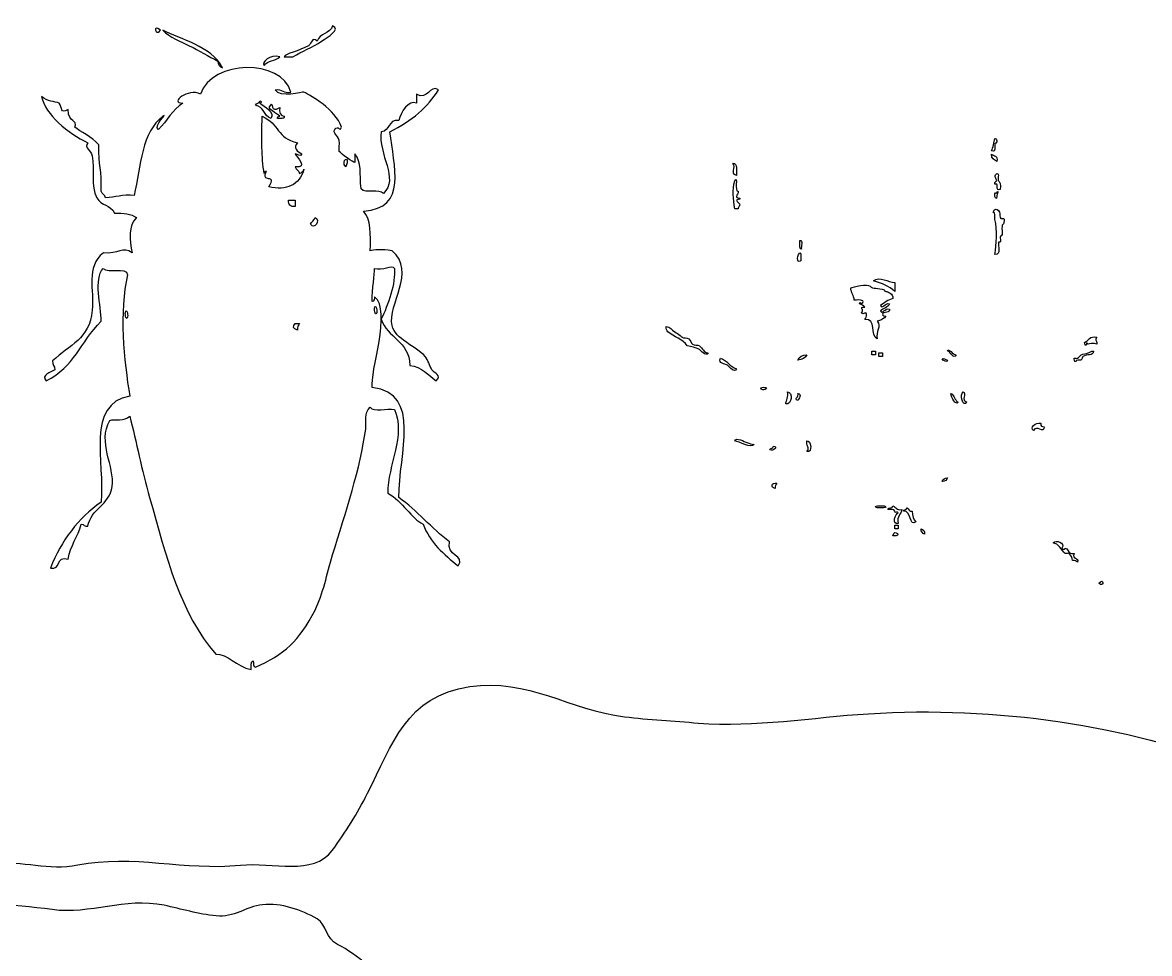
# Model space of a CAD drawing. Header units: centimetres. Extents: x -64 to 65, y -66 to 66.
# Drawn here: x 38.85 to 45.34, y -60.07 to -54.72 of the extents above; entities that cross this region are included whole.
import ezdxf

# ---------------------------------------------------------------- set-up
doc = ezdxf.new("R2010")
doc.units = ezdxf.units.CM
doc.header["$MEASUREMENT"] = 0
doc.layers.add('Layer 1', color=7, linetype='Continuous')

msp = doc.modelspace()

# ---------------------------------------------------------------- linework, layer by layer
at = {"layer": 'Layer 1'}
for points, knots in [([(39.64702, -54.76113), (39.61709, -54.80193), (39.59574, -54.71649), (39.64702, -54.76113), (39.64702, -54.76113), (39.64702, -54.76113), (39.64702, -54.76113), (39.64702, -54.76113)], [0, 0, 0, 0, 0.3333333, 0.3333333, 0.3333333, 0.3333333, 1, 1, 1, 1]), ([(39.65967, -54.76113), (39.75836, -54.81309), (39.93941, -54.85119), (40.00223, -54.97679), (40.00223, -54.97679), (39.98657, -54.97121), (39.97617, -54.96054), (39.97683, -54.93874), (39.97683, -54.93874), (39.92203, -54.91027), (39.86869, -54.87947), (39.81194, -54.84995), (39.81194, -54.84995), (39.76116, -54.82349), (39.69972, -54.80336), (39.65967, -54.76113)], [0, 0, 0, 0, 0.2, 0.2, 0.2, 0.2, 0.4, 0.4, 0.4, 0.4, 0.6, 0.6, 0.6, 0.6, 1, 1, 1, 1]), ([(40.63648, -54.73576), (40.68588, -54.75634), (40.60838, -54.79921), (40.57306, -54.82455), (40.57306, -54.82455), (40.52205, -54.86117), (40.45926, -54.88064), (40.40817, -54.91332), (40.40817, -54.91332), (40.39126, -54.91332), (40.37438, -54.91332), (40.35742, -54.91332), (40.35742, -54.91332), (40.36311, -54.89453), (40.44521, -54.88157), (40.49696, -54.84993), (40.49696, -54.84993), (40.51993, -54.83585), (40.51493, -54.79524), (40.54768, -54.82456), (40.54768, -54.82456), (40.55898, -54.77669), (40.62299, -54.78148), (40.63648, -54.73576)], [0, 0, 0, 0, 0.1428571, 0.1428571, 0.1428571, 0.1428571, 0.2857143, 0.2857143, 0.2857143, 0.2857143, 0.4285714, 0.4285714, 0.4285714, 0.4285714, 0.5714286, 0.5714286, 0.5714286, 0.5714286, 0.7142857, 0.7142857, 0.7142857, 0.7142857, 1, 1, 1, 1]), ([(40.33203, -54.91334), (40.31068, -54.93853), (40.25922, -54.93361), (40.24324, -54.96411), (40.24324, -54.96411), (40.22212, -54.94621), (40.27786, -54.89795), (40.33203, -54.91334)], [0, 0, 0, 0, 0.3333333, 0.3333333, 0.3333333, 0.3333333, 1, 1, 1, 1]), ([(40.30668, -55.10363), (40.33512, -55.15258), (40.46204, -55.11543), (40.47157, -55.1163), (40.47157, -55.1163), (40.51417, -55.14133), (40.65098, -55.21224), (40.68723, -55.31926), (40.68723, -55.31926), (40.68009, -55.34794), (40.66741, -55.30389), (40.64916, -55.33196), (40.64916, -55.33196), (40.63527, -55.35313), (40.6649, -55.36376), (40.67453, -55.39535), (40.67453, -55.39535), (40.67908, -55.41025), (40.67075, -55.45356), (40.67453, -55.45874), (40.67453, -55.45874), (40.684, -55.47192), (40.75711, -55.52364), (40.7633, -55.52219), (40.7633, -55.52219), (40.7633, -55.52219), (40.76526, -55.47372), (40.7633, -55.47144), (40.7633, -55.47144), (40.80799, -55.5228), (40.78764, -55.58193), (40.80137, -55.6744), (40.80137, -55.6744), (40.82447, -55.70205), (40.90509, -55.67215), (40.92824, -55.69977), (40.92824, -55.69977), (41.02084, -55.61373), (40.89686, -55.47662), (40.91554, -55.34459), (40.91554, -55.34459), (40.96907, -55.34311), (40.95285, -55.27199), (41.01703, -55.28114), (41.01703, -55.28114), (41.0287, -55.22936), (41.07579, -55.1597), (41.11847, -55.17965), (41.11847, -55.17965), (41.11847, -55.16274), (41.11847, -55.14584), (41.11847, -55.12893), (41.11847, -55.12893), (41.18446, -55.16698), (41.19388, -55.07165), (41.24539, -55.10356), (41.24539, -55.10356), (41.18282, -55.20513), (41.09402, -55.28078), (40.96628, -55.3446), (40.96628, -55.3446), (40.98681, -55.54211), (41.07087, -55.78632), (40.81404, -55.80124), (40.81404, -55.80124), (40.85698, -55.84709), (40.85635, -55.93655), (40.85211, -56.0296), (40.85211, -56.0296), (40.87021, -56.02748), (40.91804, -56.01753), (40.97892, -56.0296), (40.97892, -56.0296), (41.11976, -56.15337), (40.95185, -56.33562), (40.97892, -56.46092), (40.97892, -56.46092), (40.99567, -56.53818), (41.11637, -56.57972), (41.16921, -56.63848), (41.16921, -56.63848), (41.18612, -56.65727), (41.1936, -56.69256), (41.20726, -56.7146), (41.20726, -56.7146), (41.21935, -56.73413), (41.26774, -56.7473), (41.23266, -56.77802), (41.23266, -56.77802), (41.18472, -56.74556), (41.15146, -56.69854), (41.08039, -56.68925), (41.08039, -56.68925), (41.07833, -56.54754), (40.94926, -56.53283), (40.9155, -56.42287), (40.9155, -56.42287), (40.95516, -56.34678), (41.0003, -56.21377), (40.99162, -56.13111), (40.99162, -56.13111), (40.9776, -56.10576), (40.92352, -56.14654), (40.87745, -56.13111), (40.87745, -56.13111), (40.8798, -56.16516), (40.86208, -56.24906), (40.86478, -56.32137), (40.86478, -56.32137), (40.87261, -56.32727), (40.88028, -56.29806), (40.87745, -56.296), (40.87745, -56.296), (40.97886, -56.36969), (40.84895, -56.73275), (40.86478, -56.81612), (40.86478, -56.81612), (41.15249, -56.85179), (41.01707, -57.19516), (41.01702, -57.45035), (41.01702, -57.45035), (41.12434, -57.52488), (41.2039, -57.62712), (41.30875, -57.70409), (41.30875, -57.70409), (41.28666, -57.78587), (41.40186, -57.78209), (41.35952, -57.8436), (41.35952, -57.8436), (41.27657, -57.77857), (41.19704, -57.71009), (41.15653, -57.60256), (41.15653, -57.60256), (41.09319, -57.57459), (41.03781, -57.46984), (40.95354, -57.42497), (40.95354, -57.42497), (40.95261, -57.26088), (41.05919, -57.09178), (40.99161, -56.94295), (40.99161, -56.94295), (40.94891, -56.93488), (40.87379, -56.95927), (40.8521, -56.93028), (40.8521, -56.93028), (40.81609, -56.96592), (40.83284, -57.01241), (40.82673, -57.05715), (40.82673, -57.05715), (40.79609, -57.27977), (40.71259, -57.53176), (40.63644, -57.78023), (40.63644, -57.78023), (40.60294, -57.8894), (40.58196, -58.00483), (40.53497, -58.09733), (40.53497, -58.09733), (40.44448, -58.27542), (40.35609, -58.35406), (40.19241, -58.42716), (40.19241, -58.42716), (40.17757, -58.42512), (40.18177, -58.40404), (40.17974, -58.38909), (40.17974, -58.38909), (40.16254, -58.39306), (40.16926, -58.42089), (40.16704, -58.43986), (40.16704, -58.43986), (40.08322, -58.42433), (40.03014, -58.34659), (39.9641, -58.35104), (39.9641, -58.35104), (39.7622, -58.12334), (39.67734, -57.7857), (39.58355, -57.45037), (39.58355, -57.45037), (39.53886, -57.29075), (39.50693, -57.13189), (39.46936, -56.98105), (39.46936, -56.98105), (39.43933, -57.01595), (39.38109, -56.99454), (39.35522, -57.00642), (39.35522, -57.00642), (39.28119, -57.13136), (39.38488, -57.26936), (39.36792, -57.38697), (39.36792, -57.38697), (39.35231, -57.49495), (39.24592, -57.51318), (39.22841, -57.61531), (39.22841, -57.61531), (39.2079, -57.61891), (39.20653, -57.60332), (39.19034, -57.60261), (39.19034, -57.60261), (39.17227, -57.67762), (39.12652, -57.72487), (39.11422, -57.80562), (39.11422, -57.80562), (39.03916, -57.7813), (39.07797, -57.87084), (39.01275, -57.85637), (39.01275, -57.85637), (39.07625, -57.69579), (39.17333, -57.56874), (39.30448, -57.47579), (39.30448, -57.47579), (39.3266, -57.24616), (39.21457, -56.91101), (39.46937, -56.86685), (39.46937, -56.86685), (39.43585, -56.66455), (39.40616, -56.37761), (39.4567, -56.16917), (39.4567, -56.16917), (39.45011, -56.11654), (39.34256, -56.16496), (39.31716, -56.13112), (39.31716, -56.13112), (39.25837, -56.19311), (39.307, -56.34731), (39.30449, -56.43558), (39.30449, -56.43558), (39.18273, -56.55896), (39.15262, -56.69699), (38.98739, -56.77806), (38.98739, -56.77806), (38.95752, -56.74668), (39.01231, -56.72848), (39.03811, -56.71464), (39.03811, -56.71464), (39.03972, -56.69189), (39.02261, -56.68789), (39.02544, -56.66392), (39.02544, -56.66392), (39.12215, -56.57042), (39.23758, -56.53983), (39.25378, -56.37214), (39.25378, -56.37214), (39.26479, -56.2585), (39.21528, -56.12163), (39.3172, -56.04234), (39.3172, -56.04234), (39.40269, -56.05189), (39.42917, -56.00022), (39.48211, -56.04234), (39.48211, -56.04234), (39.46706, -55.96947), (39.46078, -55.88192), (39.50748, -55.83935), (39.50748, -55.83935), (39.47861, -55.81752), (39.43311, -55.81226), (39.38064, -55.81398), (39.38064, -55.81398), (39.35839, -55.7612), (39.30637, -55.77408), (39.27912, -55.72519), (39.27912, -55.72519), (39.24218, -55.65891), (39.26859, -55.56067), (39.25375, -55.48421), (39.25375, -55.48421), (39.24721, -55.45042), (39.20348, -55.43981), (39.22843, -55.40806), (39.22843, -55.40806), (39.11236, -55.35422), (38.98451, -55.24709), (38.96199, -55.1417), (38.96199, -55.1417), (38.99432, -55.17435), (39.03599, -55.16951), (39.06348, -55.17975), (39.06348, -55.17975), (39.08261, -55.20981), (39.06732, -55.24206), (39.11423, -55.21782), (39.11423, -55.21782), (39.11722, -55.29717), (39.17199, -55.27195), (39.15228, -55.31929), (39.15228, -55.31929), (39.18591, -55.3454), (39.24883, -55.37168), (39.29179, -55.42076), (39.29179, -55.42076), (39.28679, -55.54326), (39.31073, -55.56078), (39.30446, -55.68717), (39.30446, -55.68717), (39.30896, -55.70384), (39.32682, -55.70712), (39.32983, -55.72522), (39.32983, -55.72522), (39.38574, -55.72194), (39.42796, -55.70495), (39.49472, -55.71255), (39.49472, -55.71255), (39.53123, -55.54187), (39.54004, -55.34351), (39.65961, -55.25588), (39.65961, -55.25588), (39.69557, -55.23246), (39.59833, -55.31335), (39.63424, -55.33203), (39.63424, -55.33203), (39.68308, -55.28356), (39.71441, -55.2176), (39.77381, -55.17976), (39.77381, -55.17976), (39.69179, -55.18415), (39.80802, -55.08898), (39.8753, -55.12904), (39.8753, -55.12904), (39.94399, -54.92714), (40.34327, -54.92568), (40.39537, -55.11637), (40.39537, -55.11637), (40.35145, -55.12649), (40.34671, -55.09742), (40.30668, -55.10363)], [0, 0, 0, 0, 0.0121951, 0.0121951, 0.0121951, 0.0121951, 0.0243902, 0.0243902, 0.0243902, 0.0243902, 0.0365854, 0.0365854, 0.0365854, 0.0365854, 0.0487805, 0.0487805, 0.0487805, 0.0487805, 0.0609756, 0.0609756, 0.0609756, 0.0609756, 0.0731707, 0.0731707, 0.0731707, 0.0731707, 0.0853659, 0.0853659, 0.0853659, 0.0853659, 0.097561, 0.097561, 0.097561, 0.097561, 0.1097561, 0.1097561, 0.1097561, 0.1097561, 0.1219512, 0.1219512, 0.1219512, 0.1219512, 0.1341463, 0.1341463, 0.1341463, 0.1341463, 0.1463415, 0.1463415, 0.1463415, 0.1463415, 0.1585366, 0.1585366, 0.1585366, 0.1585366, 0.1707317, 0.1707317, 0.1707317, 0.1707317, 0.1829268, 0.1829268, 0.1829268, 0.1829268, 0.195122, 0.195122, 0.195122, 0.195122, 0.2073171, 0.2073171, 0.2073171, 0.2073171, 0.2195122, 0.2195122, 0.2195122, 0.2195122, 0.2317073, 0.2317073, 0.2317073, 0.2317073, 0.2439024, 0.2439024, 0.2439024, 0.2439024, 0.2560976, 0.2560976, 0.2560976, 0.2560976, 0.2682927, 0.2682927, 0.2682927, 0.2682927, 0.2804878, 0.2804878, 0.2804878, 0.2804878, 0.2926829, 0.2926829, 0.2926829, 0.2926829, 0.304878, 0.304878, 0.304878, 0.304878, 0.3170732, 0.3170732, 0.3170732, 0.3170732, 0.3292683, 0.3292683, 0.3292683, 0.3292683, 0.3414634, 0.3414634, 0.3414634, 0.3414634, 0.3536585, 0.3536585, 0.3536585, 0.3536585, 0.3658537, 0.3658537, 0.3658537, 0.3658537, 0.3780488, 0.3780488, 0.3780488, 0.3780488, 0.3902439, 0.3902439, 0.3902439, 0.3902439, 0.402439, 0.402439, 0.402439, 0.402439, 0.4146341, 0.4146341, 0.4146341, 0.4146341, 0.4268293, 0.4268293, 0.4268293, 0.4268293, 0.4390244, 0.4390244, 0.4390244, 0.4390244, 0.4512195, 0.4512195, 0.4512195, 0.4512195, 0.4634146, 0.4634146, 0.4634146, 0.4634146, 0.4756098, 0.4756098, 0.4756098, 0.4756098, 0.4878049, 0.4878049, 0.4878049, 0.4878049, 0.5, 0.5, 0.5, 0.5, 0.5121951, 0.5121951, 0.5121951, 0.5121951, 0.5243902, 0.5243902, 0.5243902, 0.5243902, 0.5365854, 0.5365854, 0.5365854, 0.5365854, 0.5487805, 0.5487805, 0.5487805, 0.5487805, 0.5609756, 0.5609756, 0.5609756, 0.5609756, 0.5731707, 0.5731707, 0.5731707, 0.5731707, 0.5853659, 0.5853659, 0.5853659, 0.5853659, 0.597561, 0.597561, 0.597561, 0.597561, 0.6097561, 0.6097561, 0.6097561, 0.6097561, 0.6219512, 0.6219512, 0.6219512, 0.6219512, 0.6341463, 0.6341463, 0.6341463, 0.6341463, 0.6463415, 0.6463415, 0.6463415, 0.6463415, 0.6585366, 0.6585366, 0.6585366, 0.6585366, 0.6707317, 0.6707317, 0.6707317, 0.6707317, 0.6829268, 0.6829268, 0.6829268, 0.6829268, 0.695122, 0.695122, 0.695122, 0.695122, 0.7073171, 0.7073171, 0.7073171, 0.7073171, 0.7195122, 0.7195122, 0.7195122, 0.7195122, 0.7317073, 0.7317073, 0.7317073, 0.7317073, 0.7439024, 0.7439024, 0.7439024, 0.7439024, 0.7560976, 0.7560976, 0.7560976, 0.7560976, 0.7682927, 0.7682927, 0.7682927, 0.7682927, 0.7804878, 0.7804878, 0.7804878, 0.7804878, 0.7926829, 0.7926829, 0.7926829, 0.7926829, 0.804878, 0.804878, 0.804878, 0.804878, 0.8170732, 0.8170732, 0.8170732, 0.8170732, 0.8292683, 0.8292683, 0.8292683, 0.8292683, 0.8414634, 0.8414634, 0.8414634, 0.8414634, 0.8536585, 0.8536585, 0.8536585, 0.8536585, 0.8658537, 0.8658537, 0.8658537, 0.8658537, 0.8780488, 0.8780488, 0.8780488, 0.8780488, 0.8902439, 0.8902439, 0.8902439, 0.8902439, 0.902439, 0.902439, 0.902439, 0.902439, 0.9146341, 0.9146341, 0.9146341, 0.9146341, 0.9268293, 0.9268293, 0.9268293, 0.9268293, 0.9390244, 0.9390244, 0.9390244, 0.9390244, 0.9512195, 0.9512195, 0.9512195, 0.9512195, 0.9634146, 0.9634146, 0.9634146, 0.9634146, 0.9756098, 0.9756098, 0.9756098, 0.9756098, 1, 1, 1, 1]), ([(40.19246, -55.19243), (40.24114, -55.19881), (40.24009, -55.25479), (40.28128, -55.26855), (40.28128, -55.26855), (40.30623, -55.23431), (40.24569, -55.20082), (40.21786, -55.17976), (40.21786, -55.17976), (40.22492, -55.17981), (40.23228, -55.16949), (40.21786, -55.16709), (40.21786, -55.16709), (40.21773, -55.18383), (40.19563, -55.17864), (40.19246, -55.19243)], [0, 0, 0, 0, 0.2, 0.2, 0.2, 0.2, 0.4, 0.4, 0.4, 0.4, 0.6, 0.6, 0.6, 0.6, 1, 1, 1, 1]), ([(40.28128, -55.19243), (40.24765, -55.21476), (40.31994, -55.23736), (40.33203, -55.25585), (40.33203, -55.25585), (40.32433, -55.25659), (40.31703, -55.25776), (40.31933, -55.26852), (40.31933, -55.26852), (40.3278, -55.26852), (40.33629, -55.26852), (40.34473, -55.26852), (40.34473, -55.26852), (40.35246, -55.26781), (40.35973, -55.26664), (40.3574, -55.25585), (40.3574, -55.25585), (40.33507, -55.25281), (40.32851, -55.23402), (40.33203, -55.20513), (40.33203, -55.20513), (40.27498, -55.24286), (40.29525, -55.16499), (40.28128, -55.19243)], [0, 0, 0, 0, 0.1428571, 0.1428571, 0.1428571, 0.1428571, 0.2857143, 0.2857143, 0.2857143, 0.2857143, 0.4285714, 0.4285714, 0.4285714, 0.4285714, 0.5714286, 0.5714286, 0.5714286, 0.5714286, 0.7142857, 0.7142857, 0.7142857, 0.7142857, 1, 1, 1, 1]), ([(40.23053, -55.25585), (40.22897, -55.39597), (40.22553, -55.48638), (40.2432, -55.58568), (40.2432, -55.58568), (40.24394, -55.57793), (40.24513, -55.57068), (40.25587, -55.57301), (40.25587, -55.57301), (40.21835, -55.6482), (40.32199, -55.58127), (40.26857, -55.6618), (40.26857, -55.6618), (40.37033, -55.6854), (40.44566, -55.65302), (40.47153, -55.56031), (40.47153, -55.56031), (40.46886, -55.57454), (40.45745, -55.58005), (40.44613, -55.58568), (40.44613, -55.58568), (40.44314, -55.56758), (40.42531, -55.5643), (40.42076, -55.54763), (40.42076, -55.54763), (40.49775, -55.55533), (40.42986, -55.49141), (40.42076, -55.47154), (40.42076, -55.47154), (40.43574, -55.47334), (40.44955, -55.49414), (40.45883, -55.47154), (40.45883, -55.47154), (40.43303, -55.46231), (40.407, -55.43339), (40.43346, -55.40809), (40.43346, -55.40809), (40.31483, -55.38362), (40.33269, -55.299), (40.23053, -55.25585)], [0, 0, 0, 0, 0.0909091, 0.0909091, 0.0909091, 0.0909091, 0.1818182, 0.1818182, 0.1818182, 0.1818182, 0.2727273, 0.2727273, 0.2727273, 0.2727273, 0.3636364, 0.3636364, 0.3636364, 0.3636364, 0.4545455, 0.4545455, 0.4545455, 0.4545455, 0.5454545, 0.5454545, 0.5454545, 0.5454545, 0.6363636, 0.6363636, 0.6363636, 0.6363636, 0.7272727, 0.7272727, 0.7272727, 0.7272727, 0.8181818, 0.8181818, 0.8181818, 0.8181818, 1, 1, 1, 1]), ([(44.44706, -55.4141), (44.44727, -55.41294), (44.45542, -55.411), (44.45717, -55.40397), (44.45717, -55.40397), (44.45884, -55.39712), (44.45373, -55.38323), (44.44706, -55.38373), (44.44706, -55.38373), (44.43973, -55.40675), (44.43801, -55.4354), (44.42682, -55.45456), (44.42682, -55.45456), (44.45614, -55.46638), (44.44394, -55.42904), (44.44706, -55.4141)], [0, 0, 0, 0, 0.2, 0.2, 0.2, 0.2, 0.4, 0.4, 0.4, 0.4, 0.6, 0.6, 0.6, 0.6, 1, 1, 1, 1]), ([(40.71258, -55.54763), (40.74364, -55.46812), (40.67702, -55.51024), (40.71258, -55.54763), (40.71258, -55.54763), (40.71258, -55.54763), (40.71258, -55.54763), (40.71258, -55.54763)], [0, 0, 0, 0, 0.3333333, 0.3333333, 0.3333333, 0.3333333, 1, 1, 1, 1]), ([(44.45717, -55.51527), (44.46598, -55.48281), (44.44159, -55.48363), (44.42685, -55.47479), (44.42685, -55.47479), (44.4251, -55.50011), (44.44235, -55.50646), (44.45717, -55.51527)], [0, 0, 0, 0, 0.3333333, 0.3333333, 0.3333333, 0.3333333, 1, 1, 1, 1]), ([(42.95963, -55.59621), (42.95788, -55.56756), (42.96833, -55.52678), (42.93934, -55.52535), (42.93934, -55.52535), (42.9613, -55.55475), (42.92095, -55.58359), (42.95963, -55.59621)], [0, 0, 0, 0, 0.3333333, 0.3333333, 0.3333333, 0.3333333, 1, 1, 1, 1]), ([(42.94952, -55.78848), (42.95449, -55.78602), (42.96524, -55.79163), (42.96973, -55.78848), (42.96973, -55.78848), (42.96648, -55.79078), (42.98058, -55.76104), (42.97986, -55.76821), (42.97986, -55.76821), (42.98132, -55.75408), (42.95967, -55.75093), (42.95962, -55.73786), (42.95962, -55.73786), (42.95954, -55.73564), (42.98581, -55.73754), (42.97986, -55.72775), (42.97986, -55.72775), (42.972, -55.7255), (42.95991, -55.72746), (42.95962, -55.71764), (42.95962, -55.71764), (42.96012, -55.70468), (42.97256, -55.70362), (42.96973, -55.68729), (42.96973, -55.68729), (42.94473, -55.6911), (42.97267, -55.59114), (42.94952, -55.62657), (42.94952, -55.62657), (42.93553, -55.68423), (42.94248, -55.72855), (42.94952, -55.78848)], [0, 0, 0, 0, 0.1111111, 0.1111111, 0.1111111, 0.1111111, 0.2222222, 0.2222222, 0.2222222, 0.2222222, 0.3333333, 0.3333333, 0.3333333, 0.3333333, 0.4444444, 0.4444444, 0.4444444, 0.4444444, 0.5555556, 0.5555556, 0.5555556, 0.5555556, 0.6666667, 0.6666667, 0.6666667, 0.6666667, 0.7777778, 0.7777778, 0.7777778, 0.7777778, 1, 1, 1, 1]), ([(44.45717, -55.62658), (44.45661, -55.63219), (44.44272, -55.63145), (44.44706, -55.64679), (44.44706, -55.64679), (44.44727, -55.64769), (44.45632, -55.6461), (44.45717, -55.64679), (44.45717, -55.64679), (44.4655, -55.65367), (44.45021, -55.68873), (44.47741, -55.67714), (44.47741, -55.67714), (44.48424, -55.64756), (44.47199, -55.63036), (44.46728, -55.62658), (44.46728, -55.62658), (44.45887, -55.61965), (44.47598, -55.583), (44.45717, -55.5861), (44.45717, -55.5861), (44.43553, -55.60438), (44.45833, -55.61454), (44.45717, -55.62658)], [0, 0, 0, 0, 0.1428571, 0.1428571, 0.1428571, 0.1428571, 0.2857143, 0.2857143, 0.2857143, 0.2857143, 0.4285714, 0.4285714, 0.4285714, 0.4285714, 0.5714286, 0.5714286, 0.5714286, 0.5714286, 0.7142857, 0.7142857, 0.7142857, 0.7142857, 1, 1, 1, 1]), ([(44.45717, -55.69741), (44.43198, -55.68788), (44.45426, -55.75533), (44.45717, -55.71768), (44.45717, -55.71768), (44.45624, -55.70109), (44.47402, -55.67363), (44.45717, -55.69741)], [0, 0, 0, 0, 0.3333333, 0.3333333, 0.3333333, 0.3333333, 1, 1, 1, 1]), ([(40.42082, -55.77597), (40.42082, -55.7633), (40.42082, -55.7506), (40.42082, -55.73792), (40.42082, -55.73792), (40.40815, -55.73792), (40.39545, -55.73792), (40.38277, -55.73792), (40.38277, -55.73792), (40.38044, -55.76557), (40.39317, -55.77827), (40.42082, -55.77597)], [0, 0, 0, 0, 0.25, 0.25, 0.25, 0.25, 0.5, 0.5, 0.5, 0.5, 1, 1, 1, 1]), ([(44.44706, -55.84918), (44.46145, -55.91242), (44.45428, -55.99142), (44.44706, -56.05153), (44.44706, -56.05153), (44.48648, -56.05209), (44.46241, -56.00396), (44.46727, -55.9807), (44.46727, -55.9807), (44.46746, -55.97999), (44.47664, -55.98131), (44.4774, -55.9807), (44.4774, -55.9807), (44.47999, -55.97858), (44.47721, -55.95416), (44.4774, -55.95035), (44.4774, -55.95035), (44.47785, -55.9417), (44.48711, -55.94207), (44.48751, -55.94024), (44.48751, -55.94024), (44.491, -55.92426), (44.48576, -55.9059), (44.48751, -55.88963), (44.48751, -55.88963), (44.4887, -55.87942), (44.49598, -55.87794), (44.49767, -55.86942), (44.49767, -55.86942), (44.50696, -55.82153), (44.48333, -55.85799), (44.4774, -55.83907), (44.4774, -55.83907), (44.47187, -55.82124), (44.47811, -55.80952), (44.46727, -55.79859), (44.46727, -55.79859), (44.4578, -55.78906), (44.44655, -55.78118), (44.43695, -55.80872), (44.43695, -55.80872), (44.45392, -55.8101), (44.44354, -55.83375), (44.44706, -55.84918)], [0, 0, 0, 0, 0.0833333, 0.0833333, 0.0833333, 0.0833333, 0.1666667, 0.1666667, 0.1666667, 0.1666667, 0.25, 0.25, 0.25, 0.25, 0.3333333, 0.3333333, 0.3333333, 0.3333333, 0.4166667, 0.4166667, 0.4166667, 0.4166667, 0.5, 0.5, 0.5, 0.5, 0.5833333, 0.5833333, 0.5833333, 0.5833333, 0.6666667, 0.6666667, 0.6666667, 0.6666667, 0.75, 0.75, 0.75, 0.75, 0.8333333, 0.8333333, 0.8333333, 0.8333333, 1, 1, 1, 1]), ([(40.50961, -55.87746), (40.52922, -55.91363), (40.57044, -55.85264), (40.53501, -55.83939), (40.53501, -55.83939), (40.53197, -55.85748), (40.51411, -55.86079), (40.50961, -55.87746)], [0, 0, 0, 0, 0.3333333, 0.3333333, 0.3333333, 0.3333333, 1, 1, 1, 1]), ([(43.32388, -55.97062), (43.32388, -55.98073), (43.32388, -55.99083), (43.32388, -56.00097), (43.32388, -56.00097), (43.32616, -56.00883), (43.3242, -56.02092), (43.33401, -56.02118), (43.33401, -56.02118), (43.32846, -56.0065), (43.34579, -55.96887), (43.32388, -55.97062)], [0, 0, 0, 0, 0.25, 0.25, 0.25, 0.25, 0.5, 0.5, 0.5, 0.5, 1, 1, 1, 1]), ([(43.33399, -56.0819), (43.32214, -56.09738), (43.33968, -56.04189), (43.32386, -56.04145), (43.32386, -56.04145), (43.30303, -56.0687), (43.31055, -56.11257), (43.33399, -56.0819)], [0, 0, 0, 0, 0.3333333, 0.3333333, 0.3333333, 0.3333333, 1, 1, 1, 1]), ([(43.8703, -56.26404), (43.8703, -56.24719), (43.8703, -56.23033), (43.8703, -56.21348), (43.8703, -56.21348), (43.83477, -56.21144), (43.78203, -56.17416), (43.74886, -56.20332), (43.74886, -56.20332), (43.79624, -56.21666), (43.83894, -56.23467), (43.8703, -56.26404)], [0, 0, 0, 0, 0.25, 0.25, 0.25, 0.25, 0.5, 0.5, 0.5, 0.5, 1, 1, 1, 1]), ([(43.67803, -56.33487), (43.68065, -56.3332), (43.66782, -56.32019), (43.66792, -56.33487), (43.66792, -56.33487), (43.67983, -56.33979), (43.69083, -56.34564), (43.69824, -56.35511), (43.69824, -56.35511), (43.65823, -56.35342), (43.70149, -56.37064), (43.678, -56.38543), (43.678, -56.38543), (43.68914, -56.40459), (43.70546, -56.37445), (43.70832, -56.39556), (43.70832, -56.39556), (43.71023, -56.40932), (43.70245, -56.41794), (43.69821, -56.42593), (43.69821, -56.42593), (43.76785, -56.41699), (43.72742, -56.51814), (43.76904, -56.53721), (43.76904, -56.53721), (43.76007, -56.49432), (43.79558, -56.46556), (43.76904, -56.43603), (43.76904, -56.43603), (43.80296, -56.42666), (43.80838, -56.41963), (43.81965, -56.40568), (43.81965, -56.40568), (43.81603, -56.41018), (43.79862, -56.40036), (43.79941, -56.39555), (43.79941, -56.39555), (43.80166, -56.38134), (43.85008, -56.38679), (43.83984, -56.36523), (43.83984, -56.36523), (43.81621, -56.35655), (43.79624, -56.4006), (43.7893, -56.37534), (43.7893, -56.37534), (43.80449, -56.36021), (43.83187, -56.35722), (43.83984, -56.33489), (43.83984, -56.33489), (43.81621, -56.32624), (43.79624, -56.37026), (43.7893, -56.345), (43.7893, -56.345), (43.80991, -56.32857), (43.83065, -56.31217), (43.86013, -56.30455), (43.86013, -56.30455), (43.86256, -56.27613), (43.82878, -56.26454), (43.81965, -56.26407), (43.81965, -56.26407), (43.8093, -56.26351), (43.81343, -56.25542), (43.80952, -56.25396), (43.80952, -56.25396), (43.77796, -56.24242), (43.74242, -56.25068), (43.72858, -56.23369), (43.72858, -56.23369), (43.71435, -56.21633), (43.63029, -56.23933), (43.61724, -56.24382), (43.61724, -56.24382), (43.61891, -56.2725), (43.63576, -56.28602), (43.63748, -56.31465), (43.63748, -56.31465), (43.66871, -56.31027), (43.70999, -56.31439), (43.67803, -56.33487)], [0, 0, 0, 0, 0.047619, 0.047619, 0.047619, 0.047619, 0.0952381, 0.0952381, 0.0952381, 0.0952381, 0.1428571, 0.1428571, 0.1428571, 0.1428571, 0.1904762, 0.1904762, 0.1904762, 0.1904762, 0.2380952, 0.2380952, 0.2380952, 0.2380952, 0.2857143, 0.2857143, 0.2857143, 0.2857143, 0.3333333, 0.3333333, 0.3333333, 0.3333333, 0.3809524, 0.3809524, 0.3809524, 0.3809524, 0.4285714, 0.4285714, 0.4285714, 0.4285714, 0.4761905, 0.4761905, 0.4761905, 0.4761905, 0.5238095, 0.5238095, 0.5238095, 0.5238095, 0.5714286, 0.5714286, 0.5714286, 0.5714286, 0.6190476, 0.6190476, 0.6190476, 0.6190476, 0.6666667, 0.6666667, 0.6666667, 0.6666667, 0.7142857, 0.7142857, 0.7142857, 0.7142857, 0.7619048, 0.7619048, 0.7619048, 0.7619048, 0.8095238, 0.8095238, 0.8095238, 0.8095238, 0.8571429, 0.8571429, 0.8571429, 0.8571429, 0.9047619, 0.9047619, 0.9047619, 0.9047619, 1, 1, 1, 1]), ([(40.89019, -56.38485), (40.89363, -56.3676), (40.88236, -56.33535), (40.87752, -56.35948), (40.87752, -56.35948), (40.87408, -56.37676), (40.88535, -56.40901), (40.89019, -56.38485)], [0, 0, 0, 0, 0.3333333, 0.3333333, 0.3333333, 0.3333333, 1, 1, 1, 1]), ([(39.45673, -56.41025), (39.4602, -56.39297), (39.44887, -56.36072), (39.44406, -56.38485), (39.44406, -56.38485), (39.44062, -56.40213), (39.45189, -56.43438), (39.45673, -56.41025)], [0, 0, 0, 0, 0.3333333, 0.3333333, 0.3333333, 0.3333333, 1, 1, 1, 1]), ([(40.43352, -56.48635), (40.43296, -56.46886), (40.4395, -56.45849), (40.44619, -56.4483), (40.44619, -56.4483), (40.43778, -56.4483), (40.42928, -56.4483), (40.42082, -56.4483), (40.42082, -56.4483), (40.40666, -56.46658), (40.40714, -56.47925), (40.43352, -56.48635)], [0, 0, 0, 0, 0.25, 0.25, 0.25, 0.25, 0.5, 0.5, 0.5, 0.5, 1, 1, 1, 1]), ([(42.74714, -56.57771), (42.73513, -56.56948), (42.71856, -56.57551), (42.70666, -56.5676), (42.70666, -56.5676), (42.69835, -56.56204), (42.69507, -56.54286), (42.68642, -56.53725), (42.68642, -56.53725), (42.67393, -56.52913), (42.6588, -56.53418), (42.64594, -56.52714), (42.64594, -56.52714), (42.64718, -56.52778), (42.63604, -56.51722), (42.63581, -56.51698), (42.63581, -56.51698), (42.62655, -56.50812), (42.61695, -56.50409), (42.60549, -56.49677), (42.60549, -56.49677), (42.58419, -56.4832), (42.58263, -56.46748), (42.5549, -56.46642), (42.5549, -56.46642), (42.55442, -56.48034), (42.55966, -56.48862), (42.56501, -56.49677), (42.56501, -56.49677), (42.60001, -56.52587), (42.65288, -56.53701), (42.67635, -56.57771), (42.67635, -56.57771), (42.70059, -56.57911), (42.72622, -56.58808), (42.74718, -56.59798), (42.74718, -56.59798), (42.75231, -56.60041), (42.76141, -56.61489), (42.76742, -56.61822), (42.76742, -56.61822), (42.77713, -56.62367), (42.79203, -56.6332), (42.79774, -56.61822), (42.79774, -56.61822), (42.77156, -56.61768), (42.76484, -56.58982), (42.74714, -56.57771)], [0, 0, 0, 0, 0.0769231, 0.0769231, 0.0769231, 0.0769231, 0.1538462, 0.1538462, 0.1538462, 0.1538462, 0.2307692, 0.2307692, 0.2307692, 0.2307692, 0.3076923, 0.3076923, 0.3076923, 0.3076923, 0.3846154, 0.3846154, 0.3846154, 0.3846154, 0.4615385, 0.4615385, 0.4615385, 0.4615385, 0.5384615, 0.5384615, 0.5384615, 0.5384615, 0.6153846, 0.6153846, 0.6153846, 0.6153846, 0.6923077, 0.6923077, 0.6923077, 0.6923077, 0.7692308, 0.7692308, 0.7692308, 0.7692308, 0.8461538, 0.8461538, 0.8461538, 0.8461538, 1, 1, 1, 1]), ([(44.98335, -56.5676), (44.98753, -56.56752), (45.01571, -56.55749), (45.03389, -56.5676), (45.03389, -56.5676), (45.03487, -56.53998), (45.01706, -56.54723), (45.03389, -56.52715), (45.03389, -56.52715), (44.98992, -56.51683), (44.98743, -56.54808), (44.96309, -56.55747), (44.96309, -56.55747), (44.96267, -56.56821), (44.96788, -56.58316), (44.97317, -56.5676), (44.97317, -56.5676), (44.97303, -56.55276), (44.9816, -56.56763), (44.98335, -56.5676)], [0, 0, 0, 0, 0.1666667, 0.1666667, 0.1666667, 0.1666667, 0.3333333, 0.3333333, 0.3333333, 0.3333333, 0.5, 0.5, 0.5, 0.5, 0.6666667, 0.6666667, 0.6666667, 0.6666667, 1, 1, 1, 1]), ([(44.22444, -56.62832), (44.20428, -56.63041), (44.18123, -56.58543), (44.17385, -56.60805), (44.17385, -56.60805), (44.19243, -56.60755), (44.20812, -56.65994), (44.22444, -56.62832)], [0, 0, 0, 0, 0.3333333, 0.3333333, 0.3333333, 0.3333333, 1, 1, 1, 1]), ([(42.86853, -56.64856), (42.85234, -56.6828), (42.89306, -56.67825), (42.90901, -56.68901), (42.90901, -56.68901), (42.92205, -56.69785), (42.94698, -56.73822), (42.95962, -56.70928), (42.95962, -56.70928), (42.92034, -56.69793), (42.90782, -56.65989), (42.86853, -56.64856)], [0, 0, 0, 0, 0.25, 0.25, 0.25, 0.25, 0.5, 0.5, 0.5, 0.5, 1, 1, 1, 1]), ([(43.36434, -56.62832), (43.34077, -56.63168), (43.32079, -56.63869), (43.3138, -56.65864), (43.3138, -56.65864), (43.33737, -56.65531), (43.35738, -56.6483), (43.36434, -56.62832)], [0, 0, 0, 0, 0.3333333, 0.3333333, 0.3333333, 0.3333333, 1, 1, 1, 1]), ([(43.75899, -56.62832), (43.75899, -56.62155), (43.75899, -56.61483), (43.75899, -56.60805), (43.75899, -56.60805), (43.75227, -56.60805), (43.74547, -56.60805), (43.73875, -56.60805), (43.73875, -56.60805), (43.73875, -56.61482), (43.73875, -56.62154), (43.73875, -56.62832), (43.73875, -56.62832), (43.74547, -56.62832), (43.75227, -56.62832), (43.75899, -56.62832)], [0, 0, 0, 0, 0.2, 0.2, 0.2, 0.2, 0.4, 0.4, 0.4, 0.4, 0.6, 0.6, 0.6, 0.6, 1, 1, 1, 1]), ([(43.79947, -56.63843), (43.79947, -56.63168), (43.79947, -56.62494), (43.79947, -56.61819), (43.79947, -56.61819), (43.79267, -56.61819), (43.78595, -56.61819), (43.77918, -56.61819), (43.77918, -56.61819), (43.77918, -56.62494), (43.77918, -56.63168), (43.77918, -56.63843), (43.77918, -56.63843), (43.78595, -56.63843), (43.79267, -56.63843), (43.79947, -56.63843)], [0, 0, 0, 0, 0.2, 0.2, 0.2, 0.2, 0.4, 0.4, 0.4, 0.4, 0.6, 0.6, 0.6, 0.6, 1, 1, 1, 1]), ([(44.17385, -56.65867), (44.16186, -56.65721), (44.15091, -56.64065), (44.14353, -56.65867), (44.14353, -56.65867), (44.15544, -56.66012), (44.16645, -56.67666), (44.17385, -56.65867)], [0, 0, 0, 0, 0.3333333, 0.3333333, 0.3333333, 0.3333333, 1, 1, 1, 1]), ([(44.94284, -56.65867), (44.9462, -56.65703), (44.94935, -56.64115), (44.95297, -56.63843), (44.95297, -56.63843), (44.97432, -56.62245), (45.01255, -56.637), (45.01369, -56.60808), (45.01369, -56.60808), (44.99922, -56.60625), (44.99218, -56.61469), (44.98337, -56.61821), (44.98337, -56.61821), (44.97236, -56.62258), (44.95659, -56.62125), (44.94286, -56.62834), (44.94286, -56.62834), (44.93781, -56.63096), (44.92796, -56.64451), (44.92265, -56.64858), (44.92265, -56.64858), (44.91847, -56.65173), (44.90633, -56.64517), (44.90238, -56.64858), (44.90238, -56.64858), (44.89981, -56.65083), (44.90653, -56.67303), (44.91254, -56.66882), (44.91254, -56.66882), (44.91178, -56.65211), (44.93162, -56.66417), (44.94284, -56.65867)], [0, 0, 0, 0, 0.1111111, 0.1111111, 0.1111111, 0.1111111, 0.2222222, 0.2222222, 0.2222222, 0.2222222, 0.3333333, 0.3333333, 0.3333333, 0.3333333, 0.4444444, 0.4444444, 0.4444444, 0.4444444, 0.5555556, 0.5555556, 0.5555556, 0.5555556, 0.6666667, 0.6666667, 0.6666667, 0.6666667, 0.7777778, 0.7777778, 0.7777778, 0.7777778, 1, 1, 1, 1]), ([(43.13163, -56.82057), (43.13002, -56.81149), (43.07564, -56.81538), (43.11136, -56.83068), (43.11136, -56.83068), (43.11743, -56.83327), (43.13269, -56.82655), (43.13163, -56.82057)], [0, 0, 0, 0, 0.3333333, 0.3333333, 0.3333333, 0.3333333, 1, 1, 1, 1]), ([(43.25308, -56.84081), (43.25893, -56.87364), (43.24615, -56.88785), (43.24295, -56.91164), (43.24295, -56.91164), (43.27819, -56.91719), (43.2861, -56.8438), (43.25308, -56.84081)], [0, 0, 0, 0, 0.3333333, 0.3333333, 0.3333333, 0.3333333, 1, 1, 1, 1]), ([(43.3138, -56.85092), (43.32343, -56.86976), (43.28348, -56.88473), (43.3138, -56.89137), (43.3138, -56.89137), (43.31671, -56.88518), (43.33891, -56.85245), (43.3138, -56.85092)], [0, 0, 0, 0, 0.3333333, 0.3333333, 0.3333333, 0.3333333, 1, 1, 1, 1]), ([(44.23455, -56.9015), (44.21558, -56.8901), (44.21304, -56.86232), (44.19404, -56.85091), (44.19404, -56.85091), (44.19423, -56.87515), (44.22288, -56.92227), (44.23455, -56.9015)], [0, 0, 0, 0, 0.3333333, 0.3333333, 0.3333333, 0.3333333, 1, 1, 1, 1]), ([(44.28516, -56.9015), (44.24852, -56.89044), (44.28677, -56.85181), (44.26489, -56.8408), (44.26489, -56.8408), (44.24061, -56.85523), (44.26328, -56.93579), (44.28516, -56.9015)], [0, 0, 0, 0, 0.3333333, 0.3333333, 0.3333333, 0.3333333, 1, 1, 1, 1]), ([(44.73038, -57.04316), (44.718, -57.04205), (44.70644, -57.04014), (44.71014, -57.02295), (44.71014, -57.02295), (44.68037, -57.01435), (44.64442, -57.05033), (44.66966, -57.0634), (44.66966, -57.0634), (44.68524, -57.02935), (44.72895, -57.08631), (44.73038, -57.04316)], [0, 0, 0, 0, 0.25, 0.25, 0.25, 0.25, 0.5, 0.5, 0.5, 0.5, 1, 1, 1, 1]), ([(43.06078, -57.14436), (43.04268, -57.14248), (43.0371, -57.13841), (43.02035, -57.13423), (43.02035, -57.13423), (43.0044, -57.13026), (42.9595, -57.09904), (42.94952, -57.12412), (42.94952, -57.12412), (42.97701, -57.12706), (43.04265, -57.16995), (43.06078, -57.14436)], [0, 0, 0, 0, 0.25, 0.25, 0.25, 0.25, 0.5, 0.5, 0.5, 0.5, 1, 1, 1, 1]), ([(43.36434, -57.12412), (43.35931, -57.15595), (43.38641, -57.16365), (43.36434, -57.18482), (43.36434, -57.18482), (43.40109, -57.19416), (43.38749, -57.11804), (43.36434, -57.12412)], [0, 0, 0, 0, 0.3333333, 0.3333333, 0.3333333, 0.3333333, 1, 1, 1, 1]), ([(43.17209, -57.15447), (43.17198, -57.16786), (43.15436, -57.16373), (43.15182, -57.17474), (43.15182, -57.17474), (43.17262, -57.18633), (43.20008, -57.15881), (43.17209, -57.15447)], [0, 0, 0, 0, 0.3333333, 0.3333333, 0.3333333, 0.3333333, 1, 1, 1, 1]), ([(43.18222, -57.39733), (43.18174, -57.38341), (43.18698, -57.37513), (43.19235, -57.36701), (43.19235, -57.36701), (43.16087, -57.3622), (43.15436, -57.39418), (43.18222, -57.39733)], [0, 0, 0, 0, 0.3333333, 0.3333333, 0.3333333, 0.3333333, 1, 1, 1, 1]), ([(44.17385, -57.33664), (44.15644, -57.33608), (44.14792, -57.34439), (44.14353, -57.35685), (44.14353, -57.35685), (44.16092, -57.35741), (44.16944, -57.34907), (44.17385, -57.33664)], [0, 0, 0, 0, 0.3333333, 0.3333333, 0.3333333, 0.3333333, 1, 1, 1, 1]), ([(43.80958, -57.49851), (43.79624, -57.49719), (43.73637, -57.49698), (43.7691, -57.50864), (43.7691, -57.50864), (43.7824, -57.50997), (43.84228, -57.51015), (43.80958, -57.49851)], [0, 0, 0, 0, 0.3333333, 0.3333333, 0.3333333, 0.3333333, 1, 1, 1, 1]), ([(43.89051, -57.59969), (43.87942, -57.55492), (43.9076, -57.54942), (43.91075, -57.51875), (43.91075, -57.51875), (43.87847, -57.5274), (43.87942, -57.5028), (43.86019, -57.49848), (43.86019, -57.49848), (43.86, -57.5152), (43.83209, -57.50417), (43.82982, -57.51875), (43.82982, -57.51875), (43.84313, -57.52055), (43.86959, -57.51499), (43.8703, -57.52886), (43.8703, -57.52886), (43.87128, -57.54794), (43.88803, -57.52307), (43.89054, -57.53899), (43.89054, -57.53899), (43.87551, -57.54097), (43.8499, -57.60516), (43.89051, -57.59969)], [0, 0, 0, 0, 0.1428571, 0.1428571, 0.1428571, 0.1428571, 0.2857143, 0.2857143, 0.2857143, 0.2857143, 0.4285714, 0.4285714, 0.4285714, 0.4285714, 0.5714286, 0.5714286, 0.5714286, 0.5714286, 0.7142857, 0.7142857, 0.7142857, 0.7142857, 1, 1, 1, 1]), ([(43.99169, -57.58958), (43.97722, -57.57709), (43.97253, -57.55479), (43.97148, -57.52886), (43.97148, -57.52886), (43.95158, -57.53188), (43.95142, -57.51518), (43.94116, -57.50862), (43.94116, -57.50862), (43.94103, -57.52198), (43.92341, -57.51788), (43.92084, -57.52886), (43.92084, -57.52886), (43.96573, -57.52153), (43.95483, -57.62247), (43.99169, -57.58958)], [0, 0, 0, 0, 0.2, 0.2, 0.2, 0.2, 0.4, 0.4, 0.4, 0.4, 0.6, 0.6, 0.6, 0.6, 1, 1, 1, 1]), ([(43.86019, -57.67054), (43.92139, -57.67864), (43.86691, -57.62416), (43.86019, -57.67054), (43.86019, -57.67054), (43.86019, -57.67054), (43.86019, -57.67054), (43.86019, -57.67054)], [0, 0, 0, 0, 0.3333333, 0.3333333, 0.3333333, 0.3333333, 1, 1, 1, 1]), ([(43.89051, -57.63006), (43.89051, -57.62331), (43.89051, -57.61657), (43.89051, -57.60985), (43.89051, -57.60985), (43.88371, -57.60985), (43.87699, -57.60985), (43.87027, -57.60985), (43.87027, -57.60985), (43.87027, -57.61657), (43.87027, -57.62332), (43.87027, -57.63006), (43.87027, -57.63006), (43.87702, -57.63006), (43.88374, -57.63006), (43.89051, -57.63006)], [0, 0, 0, 0, 0.2, 0.2, 0.2, 0.2, 0.4, 0.4, 0.4, 0.4, 0.6, 0.6, 0.6, 0.6, 1, 1, 1, 1]), ([(44.04228, -57.66041), (44.04284, -57.643), (44.0345, -57.63448), (44.02207, -57.63006), (44.02207, -57.63006), (44.02151, -57.6475), (44.02987, -57.65599), (44.04228, -57.66041)], [0, 0, 0, 0, 0.3333333, 0.3333333, 0.3333333, 0.3333333, 1, 1, 1, 1]), ([(44.85182, -57.74137), (44.85449, -57.74253), (44.83692, -57.75608), (44.83153, -57.74137), (44.83153, -57.74137), (44.85447, -57.70867), (44.79732, -57.69192), (44.78099, -57.71102), (44.78099, -57.71102), (44.813, -57.71475), (44.82914, -57.75222), (44.85182, -57.77174), (44.85182, -57.77174), (44.85563, -57.77502), (44.86844, -57.76833), (44.87206, -57.77174), (44.87206, -57.77174), (44.88241, -57.78158), (44.89331, -57.79587), (44.89227, -57.81219), (44.89227, -57.81219), (44.90621, -57.81177), (44.91455, -57.81698), (44.92264, -57.82232), (44.92264, -57.82232), (44.93021, -57.79115), (44.88774, -57.80999), (44.90237, -57.77173), (44.90237, -57.77173), (44.86254, -57.77675), (44.87743, -57.75246), (44.85182, -57.74137)], [0, 0, 0, 0, 0.1111111, 0.1111111, 0.1111111, 0.1111111, 0.2222222, 0.2222222, 0.2222222, 0.2222222, 0.3333333, 0.3333333, 0.3333333, 0.3333333, 0.4444444, 0.4444444, 0.4444444, 0.4444444, 0.5555556, 0.5555556, 0.5555556, 0.5555556, 0.6666667, 0.6666667, 0.6666667, 0.6666667, 0.7777778, 0.7777778, 0.7777778, 0.7777778, 1, 1, 1, 1]), ([(45.04402, -57.94372), (45.07812, -57.97447), (45.07473, -57.90631), (45.04402, -57.94372), (45.04402, -57.94372), (45.04402, -57.94372), (45.04402, -57.94372), (45.04402, -57.94372)], [0, 0, 0, 0, 0.3333333, 0.3333333, 0.3333333, 0.3333333, 1, 1, 1, 1]), ([(50.98465, -60.72092), (50.86286, -60.47163), (50.98714, -60.26084), (50.67067, -60.12574), (50.67067, -60.12574), (50.87355, -60.0108), (50.79457, -59.77331), (50.72666, -59.60009), (50.72666, -59.60009), (50.67882, -59.47817), (50.62829, -59.33418), (50.53677, -59.23663), (50.53677, -59.23663), (50.44139, -59.13543), (50.25591, -59.32566), (50.19284, -59.39223), (50.19284, -59.39223), (50.05714, -59.53545), (49.92611, -59.68293), (49.79414, -59.82943), (49.79414, -59.82943), (49.76834, -59.8579), (49.61409, -59.83583), (49.57985, -59.83602), (49.57985, -59.83602), (49.36228, -59.83777), (49.14435, -59.84898), (48.92683, -59.84864), (48.92683, -59.84864), (47.48414, -59.84549), (46.22239, -58.94202), (44.82153, -58.74041), (44.82153, -58.74041), (44.45749, -58.6881), (44.08726, -58.67067), (43.72007, -58.6939), (43.72007, -58.6939), (43.39275, -58.71462), (43.06898, -58.77349), (42.73992, -58.74774), (42.73992, -58.74774), (42.60059, -58.73665), (42.45467, -58.72837), (42.31648, -58.71176), (42.31648, -58.71176), (42.00215, -58.67342), (41.75847, -58.48837), (41.42616, -58.53811), (41.42616, -58.53811), (41.05519, -58.59349), (40.9833, -58.86768), (40.83741, -59.15221), (40.83741, -59.15221), (40.77875, -59.2668), (40.71062, -59.37753), (40.63397, -59.48085), (40.63397, -59.48085), (40.52369, -59.62894), (40.29356, -59.54631), (40.10541, -59.56562), (40.10541, -59.56562), (39.78606, -59.59875), (39.48822, -59.50061), (39.16961, -59.56451), (39.16961, -59.56451), (39.00324, -59.59817), (38.85227, -59.53895), (38.68598, -59.5525), (38.68598, -59.5525), (38.53017, -59.56486), (38.34591, -59.63492), (38.19277, -59.60819), (38.19277, -59.60819), (37.97737, -59.57043), (37.81251, -59.60359), (37.59997, -59.64928), (37.59997, -59.64928), (37.41106, -59.68968), (37.25464, -59.626), (37.06482, -59.65428), (37.06482, -59.65428), (36.96261, -59.66939), (36.86681, -59.71021), (36.76624, -59.7317), (36.76624, -59.7317), (36.65451, -59.75493), (36.58384, -59.69722), (36.47978, -59.68953), (36.47978, -59.68953), (36.42477, -59.68561), (35.88883, -59.74716), (35.92754, -59.84161), (35.92754, -59.84161), (35.95649, -59.91067), (36.28539, -59.8532), (36.34778, -59.85653), (36.34778, -59.85653), (36.45943, -59.86248), (36.56318, -59.90587), (36.67314, -59.91979), (36.67314, -59.91979), (36.81395, -59.93723), (36.92703, -59.86581), (37.0629, -59.85923), (37.0629, -59.85923), (37.16437, -59.85436), (37.26689, -59.86365), (37.36738, -59.87643), (37.36738, -59.87643), (37.48197, -59.89096), (37.58452, -59.83775), (37.69652, -59.84161), (37.69652, -59.84161), (37.77878, -59.84394), (37.8404, -59.79843), (37.92089, -59.79147), (37.92089, -59.79147), (38.06062, -59.7793), (38.1883, -59.85246), (38.32888, -59.82499), (38.32888, -59.82499), (38.56671, -59.77797), (38.78545, -59.78932), (39.02254, -59.82147), (39.02254, -59.82147), (39.24487, -59.85171), (39.43712, -59.74966), (39.66669, -59.79665), (39.66669, -59.79665), (39.76612, -59.81718), (39.8647, -59.84816), (39.96585, -59.85803), (39.96585, -59.85803), (40.07039, -59.8683), (40.13563, -59.80456), (40.23377, -59.7936), (40.23377, -59.7936), (40.34058, -59.78159), (40.45576, -59.8236), (40.5481, -59.87387), (40.5481, -59.87387), (40.60382, -59.91298), (40.59607, -59.98751), (40.66457, -60.02135), (40.66457, -60.02135), (40.78707, -60.08173), (40.87748, -60.19457), (41.0062, -60.24082), (41.0062, -60.24082), (41.25893, -60.33163), (41.53687, -60.33279), (41.79413, -60.41232), (41.79413, -60.41232), (42.01535, -60.48064), (42.23501, -60.55493), (42.44733, -60.64769), (42.44733, -60.64769), (42.67826, -60.74866), (42.87471, -60.90449), (43.09998, -61.01075), (43.09998, -61.01075), (43.29056, -61.10076), (43.27688, -61.4902), (43.29045, -61.68528), (43.29045, -61.68528), (43.29582, -61.76346), (43.29722, -61.84673), (43.32022, -61.92219), (43.32022, -61.92219), (43.35004, -62.01977), (43.4505, -61.93433), (43.52382, -61.93939), (43.52382, -61.93939), (43.63013, -61.94656), (43.62854, -61.89348), (43.70964, -61.86795), (43.70964, -61.86795), (43.76147, -61.86409), (43.81317, -61.86022), (43.86503, -61.85636), (43.86503, -61.85636), (43.9239, -61.8366), (43.94279, -61.77622), (44.01037, -61.76886), (44.01037, -61.76886), (44.24574, -61.7437), (43.97285, -61.37884), (43.9043, -61.27687), (43.9043, -61.27687), (45.1467, -61.59855), (46.53534, -61.29349), (47.73925, -60.95283), (47.73925, -60.95283), (48.14121, -60.83882), (48.54014, -60.71087), (48.92916, -60.55839), (48.92916, -60.55839), (49.29013, -60.4171), (49.56704, -60.26383), (49.95881, -60.42676), (49.95881, -60.42676), (50.25782, -60.55146), (50.44773, -60.89745), (50.75505, -61.04168), (50.75505, -61.04168), (50.85009, -61.08634), (51.01151, -61.16654), (51.12028, -61.13595), (51.12028, -61.13595), (51.24437, -61.10102), (51.00997, -60.77297), (50.98465, -60.72092)], [0, 0, 0, 0, 0.0185185, 0.0185185, 0.0185185, 0.0185185, 0.037037, 0.037037, 0.037037, 0.037037, 0.0555556, 0.0555556, 0.0555556, 0.0555556, 0.0740741, 0.0740741, 0.0740741, 0.0740741, 0.0925926, 0.0925926, 0.0925926, 0.0925926, 0.1111111, 0.1111111, 0.1111111, 0.1111111, 0.1296296, 0.1296296, 0.1296296, 0.1296296, 0.1481481, 0.1481481, 0.1481481, 0.1481481, 0.1666667, 0.1666667, 0.1666667, 0.1666667, 0.1851852, 0.1851852, 0.1851852, 0.1851852, 0.2037037, 0.2037037, 0.2037037, 0.2037037, 0.2222222, 0.2222222, 0.2222222, 0.2222222, 0.2407407, 0.2407407, 0.2407407, 0.2407407, 0.2592593, 0.2592593, 0.2592593, 0.2592593, 0.2777778, 0.2777778, 0.2777778, 0.2777778, 0.2962963, 0.2962963, 0.2962963, 0.2962963, 0.3148148, 0.3148148, 0.3148148, 0.3148148, 0.3333333, 0.3333333, 0.3333333, 0.3333333, 0.3518519, 0.3518519, 0.3518519, 0.3518519, 0.3703704, 0.3703704, 0.3703704, 0.3703704, 0.3888889, 0.3888889, 0.3888889, 0.3888889, 0.4074074, 0.4074074, 0.4074074, 0.4074074, 0.4259259, 0.4259259, 0.4259259, 0.4259259, 0.4444444, 0.4444444, 0.4444444, 0.4444444, 0.462963, 0.462963, 0.462963, 0.462963, 0.4814815, 0.4814815, 0.4814815, 0.4814815, 0.5, 0.5, 0.5, 0.5, 0.5185185, 0.5185185, 0.5185185, 0.5185185, 0.537037, 0.537037, 0.537037, 0.537037, 0.5555556, 0.5555556, 0.5555556, 0.5555556, 0.5740741, 0.5740741, 0.5740741, 0.5740741, 0.5925926, 0.5925926, 0.5925926, 0.5925926, 0.6111111, 0.6111111, 0.6111111, 0.6111111, 0.6296296, 0.6296296, 0.6296296, 0.6296296, 0.6481481, 0.6481481, 0.6481481, 0.6481481, 0.6666667, 0.6666667, 0.6666667, 0.6666667, 0.6851852, 0.6851852, 0.6851852, 0.6851852, 0.7037037, 0.7037037, 0.7037037, 0.7037037, 0.7222222, 0.7222222, 0.7222222, 0.7222222, 0.7407407, 0.7407407, 0.7407407, 0.7407407, 0.7592593, 0.7592593, 0.7592593, 0.7592593, 0.7777778, 0.7777778, 0.7777778, 0.7777778, 0.7962963, 0.7962963, 0.7962963, 0.7962963, 0.8148148, 0.8148148, 0.8148148, 0.8148148, 0.8333333, 0.8333333, 0.8333333, 0.8333333, 0.8518519, 0.8518519, 0.8518519, 0.8518519, 0.8703704, 0.8703704, 0.8703704, 0.8703704, 0.8888889, 0.8888889, 0.8888889, 0.8888889, 0.9074074, 0.9074074, 0.9074074, 0.9074074, 0.9259259, 0.9259259, 0.9259259, 0.9259259, 0.9444444, 0.9444444, 0.9444444, 0.9444444, 0.962963, 0.962963, 0.962963, 0.962963, 1, 1, 1, 1])]:
    msp.add_open_spline(points, degree=3, knots=knots, dxfattribs=at)

doc.saveas('drawing.dxf')
